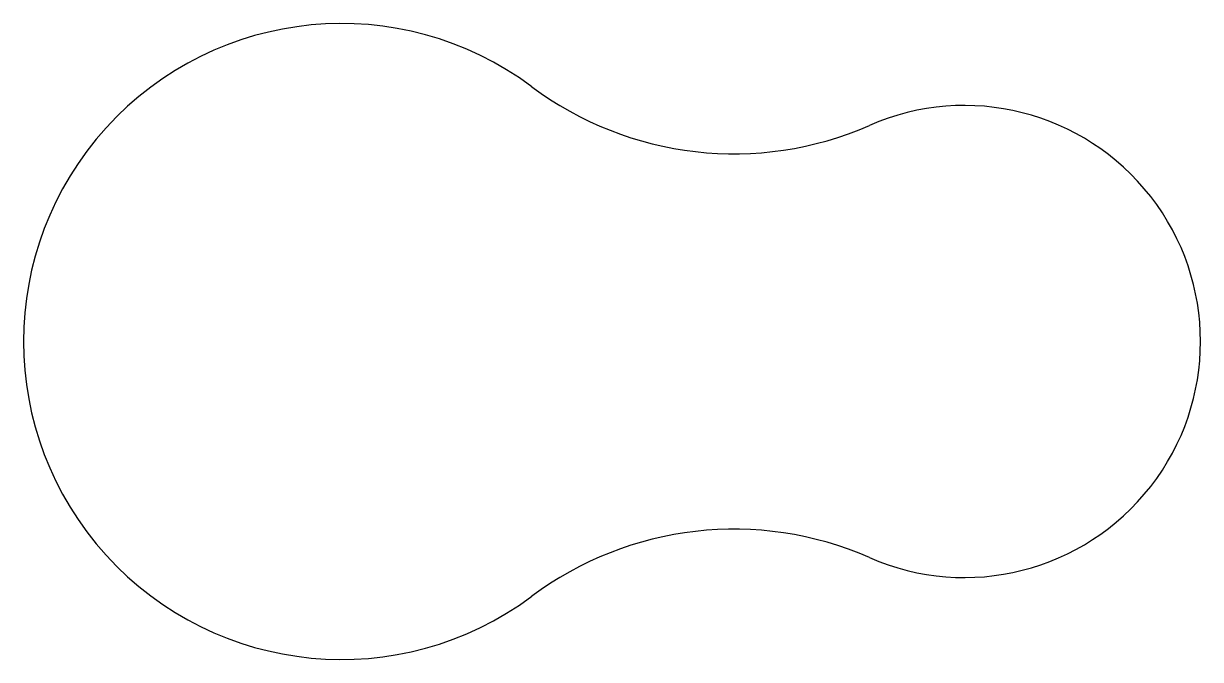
# Model space of a CAD drawing. Extents: x 2676.4 to 2712.3, y 1342.7 to 1362.1.
import ezdxf

# ---------------------------------------------------------------- set-up
doc = ezdxf.new("R2010")
doc.units = 0
doc.layers.get('0').update_dxf_attribs({"linetype": 'CONTINUOUS'})

msp = doc.modelspace()

# ---------------------------------------------------------------- linework, layer by layer
for centre, radius, start, end in [((2686.09, 1352.434), 9.7, 53.2478, 306.7522), ((2698.057, 1368.459), 10.3, 233.2478, 293.6957), ((2705.09, 1352.434), 7.2, 246.3043, 113.6957), ((2698.057, 1336.409), 10.3, 66.3043, 126.7522)]:
    msp.add_arc(centre, radius, start, end)

doc.saveas('drawing.dxf')
